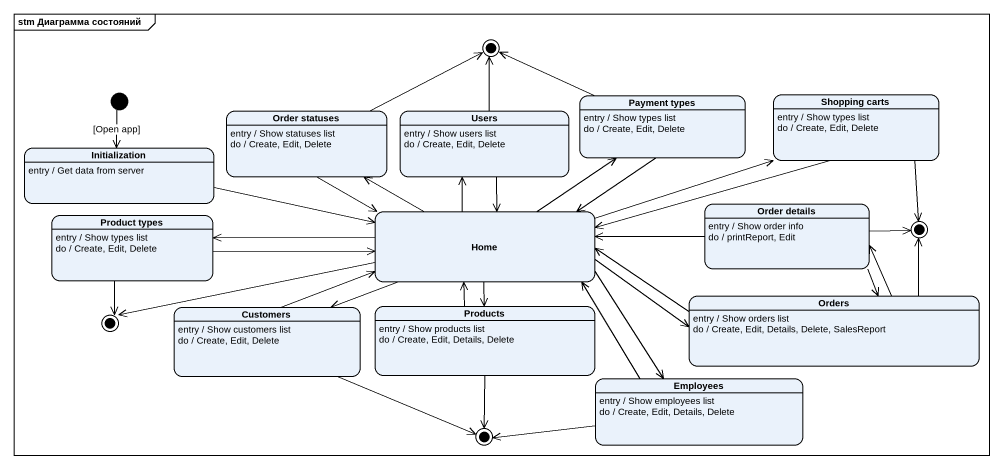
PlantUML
@startuml
mainframe stm Диаграмма состояний
hide empty description
state final1 <<end>>
state "Payment types" as Payment_types
Payment_types : entry / Show types list
Payment_types : do / Create, Edit, Delete
state "Shopping carts" as Shopping_carts
Shopping_carts : entry / Show types list
Shopping_carts : do / Create, Edit, Delete
state "Order statuses" as Order_statuses
Order_statuses : entry / Show statuses list
Order_statuses : do / Create, Edit, Delete
state Users
Users : entry / Show users list
Users : do / Create, Edit, Delete
state Initialization
Initialization : entry / Get data from server
state "Product types" as Product_types
Product_types : entry / Show types list
Product_types : do / Create, Edit, Delete
state Home
state "Order details" as Order_details
Order_details : entry / Show order info
Order_details : do / printReport, Edit
state final2 <<end>>
state final3 <<end>>
state Customers
Customers : entry / Show customers list
Customers : do / Create, Edit, Delete
state Products
Products : entry / Show products list
Products : do / Create, Edit, Details, Delete
state Orders
Orders : entry / Show orders list
Orders : do / Create, Edit, Details, Delete, SalesReport
state Employees
Employees : entry / Show employees list
Employees : do / Create, Edit, Details, Delete
state final4 <<end>>
[*] --> Initialization : [Open app]
Payment_types -left-> final1
Payment_types --> Home
Shopping_carts -left-> Home
Shopping_carts --> final2
Order_statuses -right-> final1
Order_statuses -right-> Home
Users -up-> final1
Users --> Home
Initialization -right-> Home
Product_types -right-> Home
Product_types --> final3
Home -up-> Payment_types
Home -right-> Shopping_carts
Home -left-> Order_statuses
Home -up-> Users
Home -left-> Product_types
Home -left-> final3
Home -left-> Customers
Home --> Products
Home -right-> Orders
Home --> Employees
Order_details -left-> Home
Order_details -right-> final2
Order_details --> Orders
Customers -right-> Home
Customers -right-> final4
Products -up-> Home
Products --> final4
Orders -left-> Home
Orders -up-> Order_details
Orders -up-> final2
Employees -up-> Home
Employees -left-> final4
@enduml
